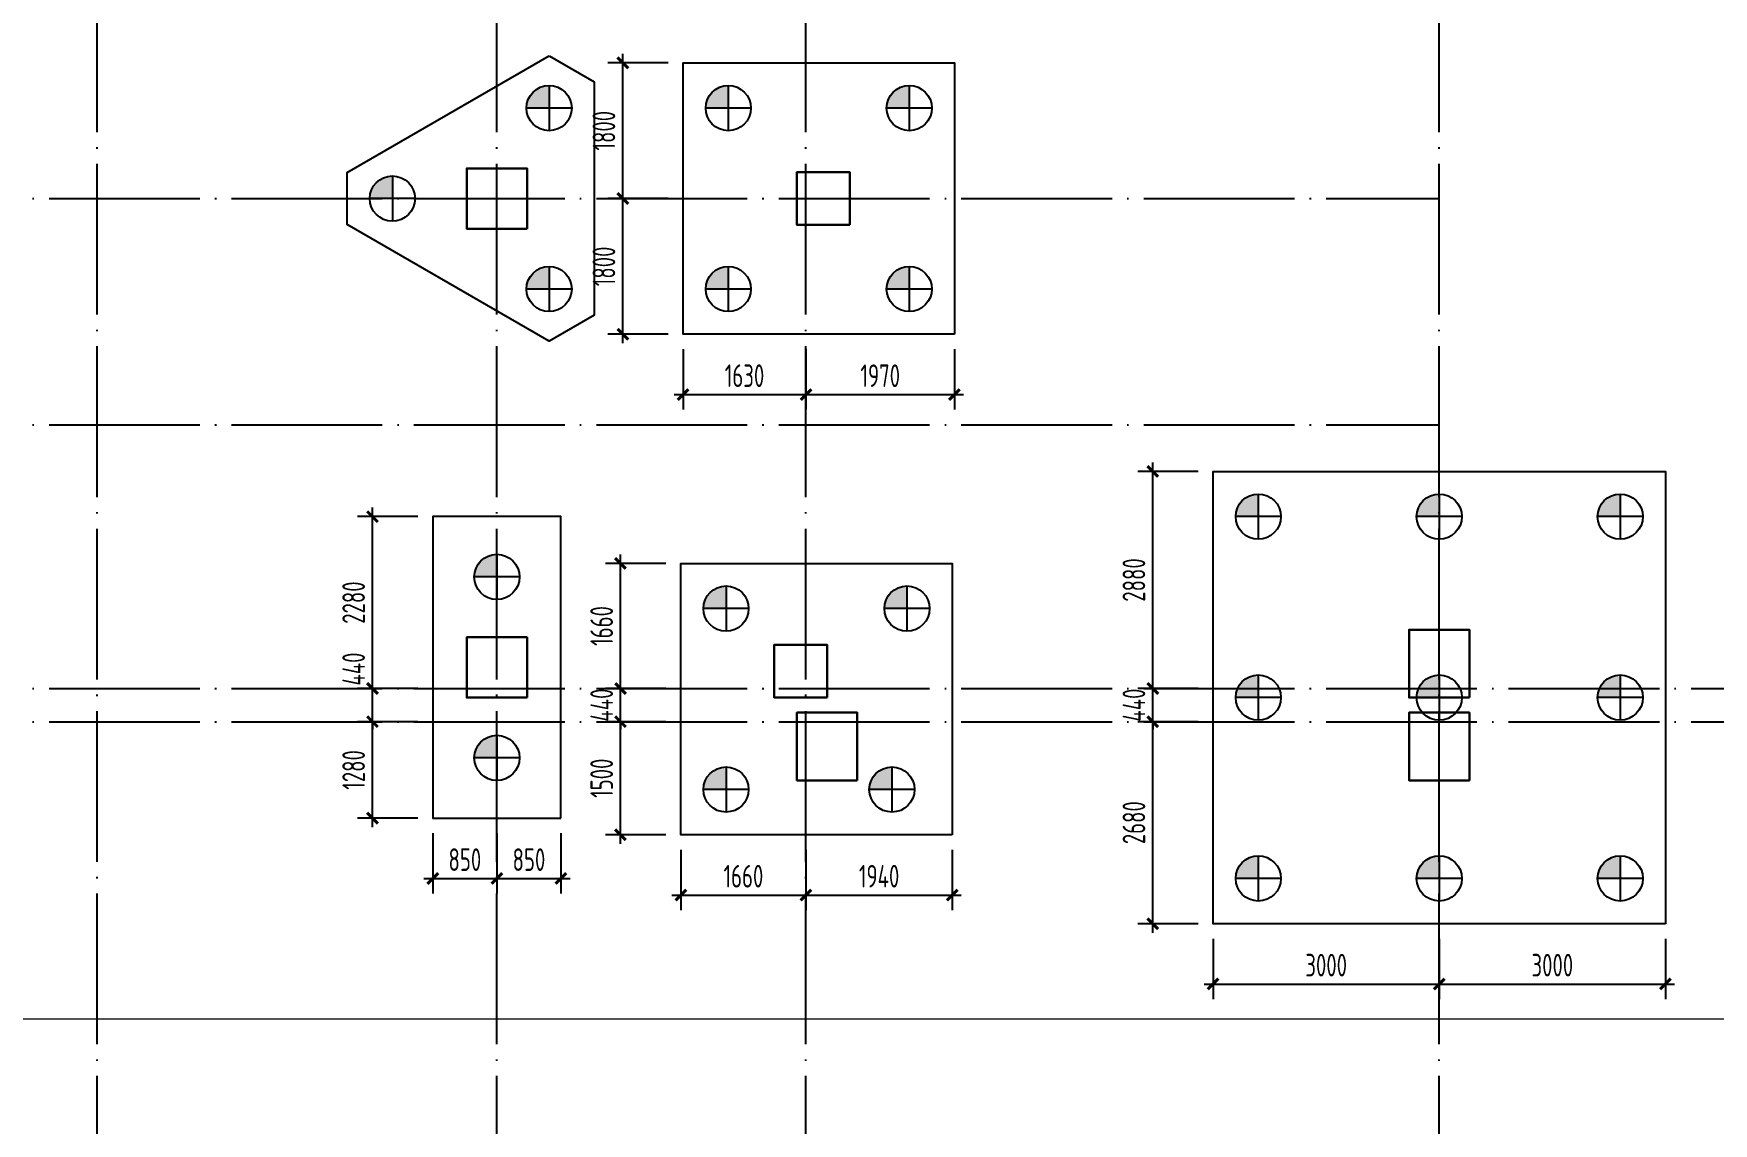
# Model space of a CAD drawing. Extents: x 2430613 to 2739493, y -1540945 to -971137.
# Drawn here: x 2471979 to 2494260, y -1265324 to -1250866 of the extents above; entities that cross this region are included whole.
import ezdxf

# ---------------------------------------------------------------- set-up
doc = ezdxf.new("R2010")
doc.units = 0
doc.header["$LTSCALE"] = 1000
doc.header["$MEASUREMENT"] = 0
doc.header["$PDMODE"] = 3
doc.header["$PDSIZE"] = 50
doc.linetypes.add('DOTE', pattern=[2.42, 2, -0.2, 0.02, -0.2])
doc.layers.get('0').update_dxf_attribs({"linetype": 'CONTINUOUS'})
doc.layers.get('DEFPOINTS').update_dxf_attribs({"linetype": 'CONTINUOUS'})
doc.layers.add('0S-柱-线', color=50, linetype='CONTINUOUS', lineweight=30)
doc.layers.add('0S-草图', color=9, linetype='CONTINUOUS', lineweight=20, plot=False)
for name, color, linetype in [('600直径桩', 4, 'CONTINUOUS'), ('COLU_DIM', 3, 'CONTINUOUS'), ('DOTE', 1, 'DOTE'), ('承台', 2, 'CONTINUOUS')]:
    doc.layers.add(name, color=color, linetype=linetype)
doc.styles.add('TSSD_Dimension', font='Tssdeng.shx', dxfattribs={"width": 0.7, "bigfont": 'hztxt.shx'})
doc.dimstyles.new('TSSD_100_100', dxfattribs={"dimtxt": 300, "dimasz": 100, "dimexe": 200, "dimexo": 200, "dimgap": 100, "dimtad": 1, "dimdec": 0, "dimzin": 0, "dimdsep": 46, "dimtxsty": 'TSSD_Dimension', "dimblk": 'ARCHTICK', "dimcen": 0, "dimdle": 120, "dimclrt": 7, "dimazin": 0, "dimtfac": 1, "dimtdec": 0, "dimtix": 1, "dimtmove": 2, "dimatfit": 0, "dimldrblk": 'ARCHTICK', "dimfxl": 1, "dimtolj": 1, "dimtzin": 0, "dimarcsym": 0})

# ---------------------------------------------------------------- blocks, each defined once
blk = doc.blocks.new('_ArchTick')
at = {"color": 0, "linetype": 'ByBlock', "const_width": 0.4}
blk.add_lwpolyline([(-0.71, -0.71), (0.71, 0.71)], dxfattribs=at)
blk = doc.blocks.new('*D2142')
at = {"layer": 'COLU_DIM', "color": 0, "lineweight": -2, "transparency": 16777216}
for p, q in [((2480564, -1261695), (2480564, -1262495)), ((2482224, -1261695), (2482224, -1262495)), ((2480444, -1262295), (2482344, -1262295))]:
    blk.add_line(p, q, dxfattribs=at)
at = {"layer": 'DEFPOINTS', "color": 0, "transparency": 16777216}
for p in [(2480564, -1261495), (2482224, -1261495), (2482224, -1262295)]:
    blk.add_point(p, dxfattribs=at)
at = {"layer": 'COLU_DIM', "color": 0, "lineweight": -2, "transparency": 16777216, "xscale": 100, "yscale": 100, "zscale": 100, "rotation": 180}
blk.add_blockref('_ArchTick', (2480564, -1262295), dxfattribs=at)
at = {"layer": 'COLU_DIM', "color": 0, "lineweight": -2, "transparency": 16777216, "xscale": 100, "yscale": 100, "zscale": 100}
blk.add_blockref('_ArchTick', (2482224, -1262295), dxfattribs=at)
at = {"layer": 'COLU_DIM', "color": 7, "transparency": 16777216, "insert": (2481394, -1262045), "char_height": 300, "attachment_point": 5, "style": 'TSSD_Dimension'}
blk.add_mtext('\\A1;1660', dxfattribs=at)
blk = doc.blocks.new('*D2143')
at = {"layer": 'COLU_DIM', "color": 0, "lineweight": -2, "transparency": 16777216}
for p, q in [((2482224, -1261695), (2482224, -1262495)), ((2484164, -1261695), (2484164, -1262495)), ((2482104, -1262295), (2484284, -1262295))]:
    blk.add_line(p, q, dxfattribs=at)
at = {"layer": 'DEFPOINTS', "color": 0, "transparency": 16777216}
for p in [(2482224, -1261495), (2484164, -1261495), (2484164, -1262295)]:
    blk.add_point(p, dxfattribs=at)
at = {"layer": 'COLU_DIM', "color": 0, "lineweight": -2, "transparency": 16777216, "xscale": 100, "yscale": 100, "zscale": 100, "rotation": 180}
blk.add_blockref('_ArchTick', (2482224, -1262295), dxfattribs=at)
at = {"layer": 'COLU_DIM', "color": 0, "lineweight": -2, "transparency": 16777216, "xscale": 100, "yscale": 100, "zscale": 100}
blk.add_blockref('_ArchTick', (2484164, -1262295), dxfattribs=at)
at = {"layer": 'COLU_DIM', "color": 7, "transparency": 16777216, "insert": (2483194, -1262045), "char_height": 300, "attachment_point": 5, "style": 'TSSD_Dimension'}
blk.add_mtext('\\A1;1940', dxfattribs=at)
blk = doc.blocks.new('*D2144')
at = {"layer": 'COLU_DIM', "color": 0, "lineweight": -2, "transparency": 16777216}
for p, q in [((2480364, -1259995), (2479564, -1259995)), ((2479764, -1261615), (2479764, -1259875)), ((2480364, -1261495), (2479564, -1261495))]:
    blk.add_line(p, q, dxfattribs=at)
at = {"layer": 'DEFPOINTS', "color": 0, "transparency": 16777216}
for p in [(2479764, -1259995), (2480564, -1259995), (2480564, -1261495)]:
    blk.add_point(p, dxfattribs=at)
at = {"layer": 'COLU_DIM', "color": 0, "lineweight": -2, "transparency": 16777216, "xscale": 100, "yscale": 100, "zscale": 100}
for p, rotation in [((2479764, -1259995), 90), ((2479764, -1261495), 270)]:
    blk.add_blockref('_ArchTick', p, dxfattribs=dict(at, rotation=rotation))
at = {"layer": 'COLU_DIM', "color": 7, "transparency": 16777216, "insert": (2479514, -1260745), "char_height": 300, "attachment_point": 5, "rotation": 90, "style": 'TSSD_Dimension'}
blk.add_mtext('\\A1;1500', dxfattribs=at)
blk = doc.blocks.new('*D2145')
at = {"layer": 'COLU_DIM', "color": 0, "lineweight": -2, "transparency": 16777216}
for p, q in [((2480364, -1259555), (2479564, -1259555)), ((2479764, -1259555), (2479764, -1259455)), ((2479764, -1259995), (2479764, -1259555)), ((2480364, -1259995), (2479564, -1259995)), ((2479764, -1259995), (2479764, -1260095))]:
    blk.add_line(p, q, dxfattribs=at)
at = {"layer": 'DEFPOINTS', "color": 0, "transparency": 16777216}
for p in [(2479764, -1259555), (2480564, -1259555), (2480564, -1259995)]:
    blk.add_point(p, dxfattribs=at)
at = {"layer": 'COLU_DIM', "color": 0, "lineweight": -2, "transparency": 16777216, "xscale": 100, "yscale": 100, "zscale": 100}
for p, rotation in [((2479764, -1259555), 270), ((2479764, -1259995), 90)]:
    blk.add_blockref('_ArchTick', p, dxfattribs=dict(at, rotation=rotation))
at = {"layer": 'COLU_DIM', "color": 7, "transparency": 16777216, "insert": (2479514, -1259775), "char_height": 300, "attachment_point": 5, "rotation": 90, "style": 'TSSD_Dimension'}
blk.add_mtext('\\A1;440', dxfattribs=at)
blk = doc.blocks.new('*D2146')
at = {"layer": 'COLU_DIM', "color": 0, "lineweight": -2, "transparency": 16777216}
for p, q in [((2479764, -1259675), (2479764, -1257775)), ((2480364, -1257895), (2479564, -1257895)), ((2480364, -1259555), (2479564, -1259555))]:
    blk.add_line(p, q, dxfattribs=at)
at = {"layer": 'DEFPOINTS', "color": 0, "transparency": 16777216}
for p in [(2479764, -1257895), (2480564, -1257895), (2480564, -1259555)]:
    blk.add_point(p, dxfattribs=at)
at = {"layer": 'COLU_DIM', "color": 0, "lineweight": -2, "transparency": 16777216, "xscale": 100, "yscale": 100, "zscale": 100}
for p, rotation in [((2479764, -1257895), 90), ((2479764, -1259555), 270)]:
    blk.add_blockref('_ArchTick', p, dxfattribs=dict(at, rotation=rotation))
at = {"layer": 'COLU_DIM', "color": 7, "transparency": 16777216, "insert": (2479514, -1258725), "char_height": 300, "attachment_point": 5, "rotation": 90, "style": 'TSSD_Dimension'}
blk.add_mtext('\\A1;1660', dxfattribs=at)
blk = doc.blocks.new('*D2215')
at = {"layer": 'COLU_DIM', "color": 0, "lineweight": -2, "transparency": 16777216}
for p, q in [((2480594, -1255055), (2480594, -1255855)), ((2482224, -1255055), (2482224, -1255855)), ((2480474, -1255655), (2482344, -1255655))]:
    blk.add_line(p, q, dxfattribs=at)
at = {"layer": 'DEFPOINTS', "color": 0, "transparency": 16777216}
for p in [(2480594, -1254855), (2482224, -1254855), (2482224, -1255655)]:
    blk.add_point(p, dxfattribs=at)
at = {"layer": 'COLU_DIM', "color": 0, "lineweight": -2, "transparency": 16777216, "xscale": 100, "yscale": 100, "zscale": 100, "rotation": 180}
blk.add_blockref('_ArchTick', (2480594, -1255655), dxfattribs=at)
at = {"layer": 'COLU_DIM', "color": 0, "lineweight": -2, "transparency": 16777216, "xscale": 100, "yscale": 100, "zscale": 100}
blk.add_blockref('_ArchTick', (2482224, -1255655), dxfattribs=at)
at = {"layer": 'COLU_DIM', "color": 7, "transparency": 16777216, "insert": (2481409, -1255405), "char_height": 300, "attachment_point": 5, "style": 'TSSD_Dimension'}
blk.add_mtext('\\A1;1630', dxfattribs=at)
blk = doc.blocks.new('*D2216')
at = {"layer": 'COLU_DIM', "color": 0, "lineweight": -2, "transparency": 16777216}
for p, q in [((2482224, -1255055), (2482224, -1255855)), ((2484194, -1255055), (2484194, -1255855)), ((2482104, -1255655), (2484314, -1255655))]:
    blk.add_line(p, q, dxfattribs=at)
at = {"layer": 'DEFPOINTS', "color": 0, "transparency": 16777216}
for p in [(2482224, -1254855), (2484194, -1254855), (2484194, -1255655)]:
    blk.add_point(p, dxfattribs=at)
at = {"layer": 'COLU_DIM', "color": 0, "lineweight": -2, "transparency": 16777216, "xscale": 100, "yscale": 100, "zscale": 100, "rotation": 180}
blk.add_blockref('_ArchTick', (2482224, -1255655), dxfattribs=at)
at = {"layer": 'COLU_DIM', "color": 0, "lineweight": -2, "transparency": 16777216, "xscale": 100, "yscale": 100, "zscale": 100}
blk.add_blockref('_ArchTick', (2484194, -1255655), dxfattribs=at)
at = {"layer": 'COLU_DIM', "color": 7, "transparency": 16777216, "insert": (2483209, -1255405), "char_height": 300, "attachment_point": 5, "style": 'TSSD_Dimension'}
blk.add_mtext('\\A1;1970', dxfattribs=at)
blk = doc.blocks.new('*D2217')
at = {"layer": 'COLU_DIM', "color": 0, "lineweight": -2, "transparency": 16777216}
for p, q in [((2480394, -1253055), (2479594, -1253055)), ((2479794, -1254975), (2479794, -1252935)), ((2480394, -1254855), (2479594, -1254855))]:
    blk.add_line(p, q, dxfattribs=at)
at = {"layer": 'DEFPOINTS', "color": 0, "transparency": 16777216}
for p in [(2479794, -1253055), (2480594, -1253055), (2480594, -1254855)]:
    blk.add_point(p, dxfattribs=at)
at = {"layer": 'COLU_DIM', "color": 0, "lineweight": -2, "transparency": 16777216, "xscale": 100, "yscale": 100, "zscale": 100}
for p, rotation in [((2479794, -1253055), 90), ((2479794, -1254855), 270)]:
    blk.add_blockref('_ArchTick', p, dxfattribs=dict(at, rotation=rotation))
at = {"layer": 'COLU_DIM', "color": 7, "transparency": 16777216, "insert": (2479544, -1253955), "char_height": 300, "attachment_point": 5, "rotation": 90, "style": 'TSSD_Dimension'}
blk.add_mtext('\\A1;1800', dxfattribs=at)
blk = doc.blocks.new('*D2218')
at = {"layer": 'COLU_DIM', "color": 0, "lineweight": -2, "transparency": 16777216}
for p, q in [((2480394, -1251255), (2479594, -1251255)), ((2479794, -1253175), (2479794, -1251135)), ((2480394, -1253055), (2479594, -1253055))]:
    blk.add_line(p, q, dxfattribs=at)
at = {"layer": 'DEFPOINTS', "color": 0, "transparency": 16777216}
for p in [(2479794, -1251255), (2480594, -1251255), (2480594, -1253055)]:
    blk.add_point(p, dxfattribs=at)
at = {"layer": 'COLU_DIM', "color": 0, "lineweight": -2, "transparency": 16777216, "xscale": 100, "yscale": 100, "zscale": 100}
for p, rotation in [((2479794, -1251255), 90), ((2479794, -1253055), 270)]:
    blk.add_blockref('_ArchTick', p, dxfattribs=dict(at, rotation=rotation))
at = {"layer": 'COLU_DIM', "color": 7, "transparency": 16777216, "insert": (2479544, -1252155), "char_height": 300, "attachment_point": 5, "rotation": 90, "style": 'TSSD_Dimension'}
blk.add_mtext('\\A1;1800', dxfattribs=at)
blk = doc.blocks.new('*D2219')
at = {"layer": 'COLU_DIM', "color": 0, "lineweight": -2, "transparency": 16777216}
for p, q in [((2487624, -1262875), (2487624, -1263675)), ((2490624, -1262875), (2490624, -1263675)), ((2487504, -1263475), (2490744, -1263475))]:
    blk.add_line(p, q, dxfattribs=at)
at = {"layer": 'DEFPOINTS', "color": 0, "transparency": 16777216}
for p in [(2487624, -1262675), (2490624, -1262675), (2490624, -1263475)]:
    blk.add_point(p, dxfattribs=at)
at = {"layer": 'COLU_DIM', "color": 0, "lineweight": -2, "transparency": 16777216, "xscale": 100, "yscale": 100, "zscale": 100, "rotation": 180}
blk.add_blockref('_ArchTick', (2487624, -1263475), dxfattribs=at)
at = {"layer": 'COLU_DIM', "color": 0, "lineweight": -2, "transparency": 16777216, "xscale": 100, "yscale": 100, "zscale": 100}
blk.add_blockref('_ArchTick', (2490624, -1263475), dxfattribs=at)
at = {"layer": 'COLU_DIM', "color": 7, "transparency": 16777216, "insert": (2489124, -1263225), "char_height": 300, "attachment_point": 5, "style": 'TSSD_Dimension'}
blk.add_mtext('\\A1;3000', dxfattribs=at)
blk = doc.blocks.new('*D2220')
at = {"layer": 'COLU_DIM', "color": 0, "lineweight": -2, "transparency": 16777216}
for p, q in [((2490624, -1262875), (2490624, -1263675)), ((2493624, -1262875), (2493624, -1263675)), ((2490504, -1263475), (2493744, -1263475))]:
    blk.add_line(p, q, dxfattribs=at)
at = {"layer": 'DEFPOINTS', "color": 0, "transparency": 16777216}
for p in [(2490624, -1262675), (2493624, -1262675), (2493624, -1263475)]:
    blk.add_point(p, dxfattribs=at)
at = {"layer": 'COLU_DIM', "color": 0, "lineweight": -2, "transparency": 16777216, "xscale": 100, "yscale": 100, "zscale": 100, "rotation": 180}
blk.add_blockref('_ArchTick', (2490624, -1263475), dxfattribs=at)
at = {"layer": 'COLU_DIM', "color": 0, "lineweight": -2, "transparency": 16777216, "xscale": 100, "yscale": 100, "zscale": 100}
blk.add_blockref('_ArchTick', (2493624, -1263475), dxfattribs=at)
at = {"layer": 'COLU_DIM', "color": 7, "transparency": 16777216, "insert": (2492124, -1263225), "char_height": 300, "attachment_point": 5, "style": 'TSSD_Dimension'}
blk.add_mtext('\\A1;3000', dxfattribs=at)
blk = doc.blocks.new('*D2221')
at = {"layer": 'COLU_DIM', "color": 0, "lineweight": -2, "transparency": 16777216}
for p, q in [((2487424, -1259995), (2486624, -1259995)), ((2486824, -1262795), (2486824, -1259875)), ((2487424, -1262675), (2486624, -1262675))]:
    blk.add_line(p, q, dxfattribs=at)
at = {"layer": 'DEFPOINTS', "color": 0, "transparency": 16777216}
for p in [(2486824, -1259995), (2487624, -1259995), (2487624, -1262675)]:
    blk.add_point(p, dxfattribs=at)
at = {"layer": 'COLU_DIM', "color": 0, "lineweight": -2, "transparency": 16777216, "xscale": 100, "yscale": 100, "zscale": 100}
for p, rotation in [((2486824, -1259995), 90), ((2486824, -1262675), 270)]:
    blk.add_blockref('_ArchTick', p, dxfattribs=dict(at, rotation=rotation))
at = {"layer": 'COLU_DIM', "color": 7, "transparency": 16777216, "insert": (2486574, -1261335), "char_height": 300, "attachment_point": 5, "rotation": 90, "style": 'TSSD_Dimension'}
blk.add_mtext('\\A1;2680', dxfattribs=at)
blk = doc.blocks.new('*D2222')
at = {"layer": 'COLU_DIM', "color": 0, "lineweight": -2, "transparency": 16777216}
for p, q in [((2487424, -1259555), (2486624, -1259555)), ((2486824, -1259555), (2486824, -1259455)), ((2486824, -1259995), (2486824, -1259555)), ((2487424, -1259995), (2486624, -1259995)), ((2486824, -1259995), (2486824, -1260095))]:
    blk.add_line(p, q, dxfattribs=at)
at = {"layer": 'DEFPOINTS', "color": 0, "transparency": 16777216}
for p in [(2486824, -1259555), (2487624, -1259555), (2487624, -1259995)]:
    blk.add_point(p, dxfattribs=at)
at = {"layer": 'COLU_DIM', "color": 0, "lineweight": -2, "transparency": 16777216, "xscale": 100, "yscale": 100, "zscale": 100}
for p, rotation in [((2486824, -1259555), 270), ((2486824, -1259995), 90)]:
    blk.add_blockref('_ArchTick', p, dxfattribs=dict(at, rotation=rotation))
at = {"layer": 'COLU_DIM', "color": 7, "transparency": 16777216, "insert": (2486574, -1259775), "char_height": 300, "attachment_point": 5, "rotation": 90, "style": 'TSSD_Dimension'}
blk.add_mtext('\\A1;440', dxfattribs=at)
blk = doc.blocks.new('*D2223')
at = {"layer": 'COLU_DIM', "color": 0, "lineweight": -2, "transparency": 16777216}
for p, q in [((2486824, -1259675), (2486824, -1256555)), ((2487424, -1256675), (2486624, -1256675)), ((2487424, -1259555), (2486624, -1259555))]:
    blk.add_line(p, q, dxfattribs=at)
at = {"layer": 'DEFPOINTS', "color": 0, "transparency": 16777216}
for p in [(2486824, -1256675), (2487624, -1256675), (2487624, -1259555)]:
    blk.add_point(p, dxfattribs=at)
at = {"layer": 'COLU_DIM', "color": 0, "lineweight": -2, "transparency": 16777216, "xscale": 100, "yscale": 100, "zscale": 100}
for p, rotation in [((2486824, -1256675), 90), ((2486824, -1259555), 270)]:
    blk.add_blockref('_ArchTick', p, dxfattribs=dict(at, rotation=rotation))
at = {"layer": 'COLU_DIM', "color": 7, "transparency": 16777216, "insert": (2486574, -1258115), "char_height": 300, "attachment_point": 5, "rotation": 90, "style": 'TSSD_Dimension'}
blk.add_mtext('\\A1;2880', dxfattribs=at)
blk = doc.blocks.new('*D2237')
at = {"layer": 'COLU_DIM', "color": 0, "lineweight": -2, "transparency": 16777216}
for p, q in [((2477274, -1261475), (2477274, -1262275)), ((2478124, -1261475), (2478124, -1262275)), ((2477154, -1262075), (2478244, -1262075))]:
    blk.add_line(p, q, dxfattribs=at)
at = {"layer": 'DEFPOINTS', "color": 0, "transparency": 16777216}
for p in [(2477274, -1261275), (2478124, -1261275), (2478124, -1262075)]:
    blk.add_point(p, dxfattribs=at)
at = {"layer": 'COLU_DIM', "color": 0, "lineweight": -2, "transparency": 16777216, "xscale": 100, "yscale": 100, "zscale": 100, "rotation": 180}
blk.add_blockref('_ArchTick', (2477274, -1262075), dxfattribs=at)
at = {"layer": 'COLU_DIM', "color": 0, "lineweight": -2, "transparency": 16777216, "xscale": 100, "yscale": 100, "zscale": 100}
blk.add_blockref('_ArchTick', (2478124, -1262075), dxfattribs=at)
at = {"layer": 'COLU_DIM', "color": 7, "transparency": 16777216, "insert": (2477699, -1261825), "char_height": 300, "attachment_point": 5, "style": 'TSSD_Dimension'}
blk.add_mtext('\\A1;850', dxfattribs=at)
blk = doc.blocks.new('*D2238')
at = {"layer": 'COLU_DIM', "color": 0, "lineweight": -2, "transparency": 16777216}
for p, q in [((2478124, -1261475), (2478124, -1262275)), ((2478974, -1261475), (2478974, -1262275)), ((2478004, -1262075), (2479094, -1262075))]:
    blk.add_line(p, q, dxfattribs=at)
at = {"layer": 'DEFPOINTS', "color": 0, "transparency": 16777216}
for p in [(2478124, -1261275), (2478974, -1261275), (2478974, -1262075)]:
    blk.add_point(p, dxfattribs=at)
at = {"layer": 'COLU_DIM', "color": 0, "lineweight": -2, "transparency": 16777216, "xscale": 100, "yscale": 100, "zscale": 100, "rotation": 180}
blk.add_blockref('_ArchTick', (2478124, -1262075), dxfattribs=at)
at = {"layer": 'COLU_DIM', "color": 0, "lineweight": -2, "transparency": 16777216, "xscale": 100, "yscale": 100, "zscale": 100}
blk.add_blockref('_ArchTick', (2478974, -1262075), dxfattribs=at)
at = {"layer": 'COLU_DIM', "color": 7, "transparency": 16777216, "insert": (2478549, -1261825), "char_height": 300, "attachment_point": 5, "style": 'TSSD_Dimension'}
blk.add_mtext('\\A1;850', dxfattribs=at)
blk = doc.blocks.new('*D2239')
at = {"layer": 'COLU_DIM', "color": 0, "lineweight": -2, "transparency": 16777216}
for p, q in [((2477074, -1259995), (2476274, -1259995)), ((2476474, -1261395), (2476474, -1259875)), ((2477074, -1261275), (2476274, -1261275))]:
    blk.add_line(p, q, dxfattribs=at)
at = {"layer": 'DEFPOINTS', "color": 0, "transparency": 16777216}
for p in [(2476474, -1259995), (2477274, -1259995), (2477274, -1261275)]:
    blk.add_point(p, dxfattribs=at)
at = {"layer": 'COLU_DIM', "color": 0, "lineweight": -2, "transparency": 16777216, "xscale": 100, "yscale": 100, "zscale": 100}
for p, rotation in [((2476474, -1259995), 90), ((2476474, -1261275), 270)]:
    blk.add_blockref('_ArchTick', p, dxfattribs=dict(at, rotation=rotation))
at = {"layer": 'COLU_DIM', "color": 7, "transparency": 16777216, "insert": (2476224, -1260635), "char_height": 300, "attachment_point": 5, "rotation": 90, "style": 'TSSD_Dimension'}
blk.add_mtext('\\A1;1280', dxfattribs=at)
blk = doc.blocks.new('*D2240')
at = {"layer": 'COLU_DIM', "color": 0, "lineweight": -2, "transparency": 16777216}
for p, q in [((2477074, -1259555), (2476274, -1259555)), ((2476474, -1259555), (2476474, -1259455)), ((2476474, -1259995), (2476474, -1259555)), ((2477074, -1259995), (2476274, -1259995)), ((2476474, -1259995), (2476474, -1260095))]:
    blk.add_line(p, q, dxfattribs=at)
at = {"layer": 'DEFPOINTS', "color": 0, "transparency": 16777216}
for p in [(2476474, -1259555), (2477274, -1259555), (2477274, -1259995)]:
    blk.add_point(p, dxfattribs=at)
at = {"layer": 'COLU_DIM', "color": 0, "lineweight": -2, "transparency": 16777216, "xscale": 100, "yscale": 100, "zscale": 100}
for p, rotation in [((2476474, -1259555), 270), ((2476474, -1259995), 90)]:
    blk.add_blockref('_ArchTick', p, dxfattribs=dict(at, rotation=rotation))
at = {"layer": 'COLU_DIM', "color": 7, "transparency": 16777216, "insert": (2476224, -1259297), "char_height": 300, "attachment_point": 5, "rotation": 90, "style": 'TSSD_Dimension'}
blk.add_mtext('\\A1;440', dxfattribs=at)
blk = doc.blocks.new('*D2241')
at = {"layer": 'COLU_DIM', "color": 0, "lineweight": -2, "transparency": 16777216}
for p, q in [((2477074, -1257275), (2476274, -1257275)), ((2476474, -1259675), (2476474, -1257155)), ((2477074, -1259555), (2476274, -1259555))]:
    blk.add_line(p, q, dxfattribs=at)
at = {"layer": 'DEFPOINTS', "color": 0, "transparency": 16777216}
for p in [(2476474, -1257275), (2477274, -1257275), (2477274, -1259555)]:
    blk.add_point(p, dxfattribs=at)
at = {"layer": 'COLU_DIM', "color": 0, "lineweight": -2, "transparency": 16777216, "xscale": 100, "yscale": 100, "zscale": 100}
for p, rotation in [((2476474, -1257275), 90), ((2476474, -1259555), 270)]:
    blk.add_blockref('_ArchTick', p, dxfattribs=dict(at, rotation=rotation))
at = {"layer": 'COLU_DIM', "color": 7, "transparency": 16777216, "insert": (2476224, -1258415), "char_height": 300, "attachment_point": 5, "rotation": 90, "style": 'TSSD_Dimension'}
blk.add_mtext('\\A1;2280', dxfattribs=at)

msp = doc.modelspace()

# ---------------------------------------------------------------- hatches: boundary and pattern name
at = {"layer": '600直径桩'}
h = msp.add_hatch(color=251, dxfattribs=at)
h.dxf.hatch_style = 1
h.paths.add_polyline_path([(2478816.464, -1251554.728, 0.414213562), (2478516.464, -1251854.728), (2478816.464, -1251854.728)])
h = msp.add_hatch(color=251, dxfattribs=at)
h.dxf.hatch_style = 1
h.paths.add_polyline_path([(2481193.612, -1251554.746, 0.414213562), (2480893.612, -1251854.746), (2481193.612, -1251854.746)])
h = msp.add_hatch(color=251, dxfattribs=at)
h.dxf.hatch_style = 1
h.paths.add_polyline_path([(2483593.612, -1251554.746, 0.414213562), (2483293.612, -1251854.746), (2483593.612, -1251854.746)])
h = msp.add_hatch(color=251, dxfattribs=at)
h.dxf.hatch_style = 1
h.paths.add_polyline_path([(2476738.003, -1252754.728, 0.414213562), (2476438.003, -1253054.728), (2476738.003, -1253054.728)])
h = msp.add_hatch(color=251, dxfattribs=at)
h.dxf.hatch_style = 1
h.paths.add_polyline_path([(2478816.464, -1253954.728, 0.414213562), (2478516.464, -1254254.728), (2478816.464, -1254254.728)])
h = msp.add_hatch(color=251, dxfattribs=at)
h.dxf.hatch_style = 1
h.paths.add_polyline_path([(2481193.612, -1253954.746, 0.414213562), (2480893.612, -1254254.746), (2481193.612, -1254254.746)])
h = msp.add_hatch(color=251, dxfattribs=at)
h.dxf.hatch_style = 1
h.paths.add_polyline_path([(2483593.612, -1253954.746, 0.414213562), (2483293.612, -1254254.746), (2483593.612, -1254254.746)])
h = msp.add_hatch(color=251, dxfattribs=at)
h.dxf.hatch_style = 1
h.paths.add_polyline_path([(2488223.644, -1256974.728, 0.414213562), (2487923.644, -1257274.728), (2488223.644, -1257274.728)])
h = msp.add_hatch(color=251, dxfattribs=at)
h.dxf.hatch_style = 1
h.paths.add_polyline_path([(2490623.644, -1256974.728, 0.414213562), (2490323.644, -1257274.728), (2490623.644, -1257274.728)])
h = msp.add_hatch(color=251, dxfattribs=at)
h.dxf.hatch_style = 1
h.paths.add_polyline_path([(2493023.644, -1256974.728, 0.414213562), (2492723.644, -1257274.728), (2493023.644, -1257274.728)])
h = msp.add_hatch(color=251, dxfattribs=at)
h.dxf.hatch_style = 1
h.paths.add_polyline_path([(2478123.644, -1257774.72, 0.414213562), (2477823.644, -1258074.72), (2478123.644, -1258074.72)])
h = msp.add_hatch(color=251, dxfattribs=at)
h.dxf.hatch_style = 1
h.paths.add_polyline_path([(2481163.612, -1258194.746, 0.414213562), (2480863.612, -1258494.746), (2481163.612, -1258494.746)])
h = msp.add_hatch(color=251, dxfattribs=at)
h.dxf.hatch_style = 1
h.paths.add_polyline_path([(2483563.612, -1258194.746, 0.414213562), (2483263.612, -1258494.746), (2483563.612, -1258494.746)])
h = msp.add_hatch(color=251, dxfattribs=at)
h.dxf.hatch_style = 1
h.paths.add_polyline_path([(2488223.644, -1259374.728, 0.414213562), (2487923.644, -1259674.728), (2488223.644, -1259674.728)])
h = msp.add_hatch(color=251, dxfattribs=at)
h.dxf.hatch_style = 1
h.paths.add_polyline_path([(2490623.644, -1259374.728, 0.414213562), (2490323.644, -1259674.728), (2490623.644, -1259674.728)])
h = msp.add_hatch(color=251, dxfattribs=at)
h.dxf.hatch_style = 1
h.paths.add_polyline_path([(2493023.644, -1259374.728, 0.414213562), (2492723.644, -1259674.728), (2493023.644, -1259674.728)])
h = msp.add_hatch(color=251, dxfattribs=at)
h.dxf.hatch_style = 1
h.paths.add_polyline_path([(2478123.644, -1260174.72, 0.414213562), (2477823.644, -1260474.72), (2478123.644, -1260474.72)])
h = msp.add_hatch(color=251, dxfattribs=at)
h.dxf.hatch_style = 1
h.paths.add_polyline_path([(2481163.612, -1260594.746, 0.414213562), (2480863.612, -1260894.746), (2481163.612, -1260894.746)])
h = msp.add_hatch(color=251, dxfattribs=at)
h.dxf.hatch_style = 1
h.paths.add_polyline_path([(2483363.612, -1260594.746, 0.414213562), (2483063.612, -1260894.746), (2483363.612, -1260894.746)])
h = msp.add_hatch(color=251, dxfattribs=at)
h.dxf.hatch_style = 1
h.paths.add_polyline_path([(2488223.644, -1261774.728, 0.414213562), (2487923.644, -1262074.728), (2488223.644, -1262074.728)])
h = msp.add_hatch(color=251, dxfattribs=at)
h.dxf.hatch_style = 1
h.paths.add_polyline_path([(2490623.644, -1261774.728, 0.414213562), (2490323.644, -1262074.728), (2490623.644, -1262074.728)])
h = msp.add_hatch(color=251, dxfattribs=at)
h.dxf.hatch_style = 1
h.paths.add_polyline_path([(2493023.644, -1261774.728, 0.414213562), (2492723.644, -1262074.728), (2493023.644, -1262074.728)])

# ---------------------------------------------------------------- linework, layer by layer
at = {"layer": '0S-柱-线'}
for points in [[(2478523.644, -1253454.728), (2478523.644, -1252654.728), (2477723.644, -1252654.728), (2477723.644, -1253454.728)], [(2482803.644, -1253404.728), (2482803.644, -1252704.728), (2482103.644, -1252704.728), (2482103.644, -1253404.728)], [(2478523.644, -1259674.728), (2478523.644, -1258874.728), (2477723.644, -1258874.728), (2477723.644, -1259674.728)], [(2491023.644, -1259674.728), (2491023.644, -1258774.728), (2490223.644, -1258774.728), (2490223.644, -1259674.728)], [(2482503.644, -1259674.728), (2482503.644, -1258974.728), (2481803.644, -1258974.728), (2481803.644, -1259674.728)], [(2482903.644, -1260774.728), (2482903.644, -1259874.728), (2482103.644, -1259874.728), (2482103.644, -1260774.728)], [(2491023.644, -1260774.728), (2491023.644, -1259874.728), (2490223.644, -1259874.728), (2490223.644, -1260774.728)]]:
    msp.add_lwpolyline(points, close=True, dxfattribs=at)
at = {"layer": '0S-草图'}
msp.add_lwpolyline([(2449697.34, -1188939.5), (2586822.34, -1188939.5), (2586822.34, -1263939.5), (2449697.34, -1263939.5)], close=True, dxfattribs=at)
at = {"layer": '600直径桩', "color": 251}
for p, q in [((2478816.464, -1251554.728), (2478816.464, -1252154.728)), ((2481193.612, -1251554.746), (2481193.612, -1252154.746)), ((2483593.612, -1251554.746), (2483593.612, -1252154.746)), ((2479116.464, -1251854.728), (2478516.464, -1251854.728)), ((2481493.612, -1251854.746), (2480893.612, -1251854.746)), ((2483893.612, -1251854.746), (2483293.612, -1251854.746)), ((2476738.003, -1252754.728), (2476738.003, -1253354.728)), ((2477038.003, -1253054.728), (2476438.003, -1253054.728)), ((2478816.464, -1253954.728), (2478816.464, -1254554.728)), ((2481193.612, -1253954.746), (2481193.612, -1254554.746)), ((2483593.612, -1253954.746), (2483593.612, -1254554.746)), ((2479116.464, -1254254.728), (2478516.464, -1254254.728)), ((2481493.612, -1254254.746), (2480893.612, -1254254.746)), ((2483893.612, -1254254.746), (2483293.612, -1254254.746)), ((2488223.644, -1256974.728), (2488223.644, -1257574.728)), ((2490623.644, -1256974.728), (2490623.644, -1257574.728)), ((2493023.644, -1256974.728), (2493023.644, -1257574.728)), ((2488523.644, -1257274.728), (2487923.644, -1257274.728)), ((2490923.644, -1257274.728), (2490323.644, -1257274.728)), ((2493323.644, -1257274.728), (2492723.644, -1257274.728)), ((2478123.644, -1257774.72), (2478123.644, -1258374.72)), ((2478423.644, -1258074.72), (2477823.644, -1258074.72)), ((2481163.612, -1258194.746), (2481163.612, -1258794.746)), ((2483563.612, -1258194.746), (2483563.612, -1258794.746)), ((2481463.612, -1258494.746), (2480863.612, -1258494.746)), ((2483863.612, -1258494.746), (2483263.612, -1258494.746)), ((2488223.644, -1259374.728), (2488223.644, -1259974.728)), ((2490623.644, -1259374.728), (2490623.644, -1259974.728)), ((2493023.644, -1259374.728), (2493023.644, -1259974.728)), ((2488523.644, -1259674.728), (2487923.644, -1259674.728)), ((2490923.644, -1259674.728), (2490323.644, -1259674.728)), ((2493323.644, -1259674.728), (2492723.644, -1259674.728)), ((2478123.644, -1260174.72), (2478123.644, -1260774.72)), ((2478423.644, -1260474.72), (2477823.644, -1260474.72)), ((2481163.612, -1260594.746), (2481163.612, -1261194.746)), ((2483363.612, -1260594.746), (2483363.612, -1261194.746)), ((2481463.612, -1260894.746), (2480863.612, -1260894.746)), ((2483663.612, -1260894.746), (2483063.612, -1260894.746)), ((2488223.644, -1261774.728), (2488223.644, -1262374.728)), ((2490623.644, -1261774.728), (2490623.644, -1262374.728)), ((2493023.644, -1261774.728), (2493023.644, -1262374.728)), ((2488523.644, -1262074.728), (2487923.644, -1262074.728)), ((2490923.644, -1262074.728), (2490323.644, -1262074.728)), ((2493323.644, -1262074.728), (2492723.644, -1262074.728))]:
    msp.add_line(p, q, dxfattribs=at)
for centre in [(2478816.464, -1251854.728), (2481193.612, -1251854.746), (2483593.612, -1251854.746), (2476738.003, -1253054.728), (2478816.464, -1254254.728), (2481193.612, -1254254.746), (2483593.612, -1254254.746), (2488223.644, -1257274.728), (2490623.644, -1257274.728), (2493023.644, -1257274.728), (2478123.644, -1258074.72), (2481163.612, -1258494.746), (2483563.612, -1258494.746), (2488223.644, -1259674.728), (2490623.644, -1259674.728), (2493023.644, -1259674.728), (2478123.644, -1260474.72), (2481163.612, -1260894.746), (2483363.612, -1260894.746), (2488223.644, -1262074.728), (2490623.644, -1262074.728), (2493023.644, -1262074.728)]:
    msp.add_circle(centre, 300, dxfattribs=at)
at = {"layer": 'DOTE'}
for p, q in [((2472823.644, -1310254.728), (2472823.644, -1193054.728)), ((2478123.644, -1310254.728), (2478123.644, -1193054.728)), ((2482223.644, -1310254.728), (2482223.644, -1193054.728)), ((2490623.644, -1310254.728), (2490623.644, -1193054.728)), ((2462503.644, -1253054.728), (2490623.644, -1253054.728)), ((2462503.644, -1256054.728), (2490623.644, -1256054.728)), ((2462503.644, -1259554.728), (2570723.644, -1259554.728)), ((2462503.644, -1259994.728), (2570723.644, -1259994.728))]:
    msp.add_line(p, q, dxfattribs=at)
at = {"layer": '承台', "color": 2}
for points in [[(2478816.464, -1251161.908), (2479416.464, -1251508.318), (2479416.464, -1254601.138), (2478816.464, -1254947.549), (2476138.003, -1253401.138), (2476138.003, -1252708.318)], [(2484193.612, -1254854.746), (2480593.612, -1254854.746), (2480593.612, -1251254.746), (2484193.612, -1251254.746)], [(2493623.644, -1262674.728), (2487623.644, -1262674.728), (2487623.644, -1256674.728), (2493623.644, -1256674.728)], [(2478973.644, -1261274.72), (2478973.644, -1257274.72), (2477273.644, -1257274.72), (2477273.644, -1261274.72)], [(2484163.612, -1261494.746), (2480563.612, -1261494.746), (2480563.612, -1257894.746), (2484163.612, -1257894.746)]]:
    msp.add_lwpolyline(points, close=True, dxfattribs=at)

# ---------------------------------------------------------------- dimensions: what is measured, and where the dimension line sits
at = {"layer": 'COLU_DIM', "color": 3}
for base, p1, p2, picture, middle in [((2479793.612, -1251254.746), (2480593.612, -1253054.728), (2480593.612, -1251254.746), '*D2218', (2479543.612, -1252154.737)), ((2479793.612, -1253054.728), (2480593.612, -1254854.746), (2480593.612, -1253054.728), '*D2217', (2479543.612, -1253954.737)), ((2486823.644, -1256674.728), (2487623.644, -1259554.728), (2487623.644, -1256674.728), '*D2223', (2486573.644, -1258114.728)), ((2476473.644, -1257274.72), (2477273.644, -1259554.728), (2477273.644, -1257274.72), '*D2241', (2476223.644, -1258414.724)), ((2479763.612, -1257894.746), (2480563.612, -1259554.728), (2480563.612, -1257894.746), '*D2146', (2479513.612, -1258724.737)), ((2479763.612, -1259554.728), (2480563.612, -1259994.728), (2480563.612, -1259554.728), '*D2145', (2479513.612, -1259774.728)), ((2486823.644, -1259554.728), (2487623.644, -1259994.728), (2487623.644, -1259554.728), '*D2222', (2486573.644, -1259774.728)), ((2476473.644, -1259994.728), (2477273.644, -1261274.72), (2477273.644, -1259994.728), '*D2239', (2476223.644, -1260634.724)), ((2479763.612, -1259994.728), (2480563.612, -1261494.746), (2480563.612, -1259994.728), '*D2144', (2479513.612, -1260744.737)), ((2486823.644, -1259994.728), (2487623.644, -1262674.728), (2487623.644, -1259994.728), '*D2221', (2486573.644, -1261334.728))]:
    dim = msp.add_linear_dim(base=base, p1=p1, p2=p2, angle=90, dimstyle='TSSD_100_100', dxfattribs=at)
    dim.commit()
    dim.dimension.update_dxf_attribs({"geometry": picture, "text_midpoint": middle})
for base, p1, p2, picture, middle in [((2482223.644, -1255654.746), (2480593.612, -1254854.746), (2482223.644, -1254854.746), '*D2215', (2481408.628, -1255404.746)), ((2484193.612, -1255654.746), (2482223.644, -1254854.746), (2484193.612, -1254854.746), '*D2216', (2483208.628, -1255404.746)), ((2478123.644, -1262074.72), (2477273.644, -1261274.72), (2478123.644, -1261274.72), '*D2237', (2477698.644, -1261824.72)), ((2478973.644, -1262074.72), (2478123.644, -1261274.72), (2478973.644, -1261274.72), '*D2238', (2478548.644, -1261824.72)), ((2482223.644, -1262294.746), (2480563.612, -1261494.746), (2482223.644, -1261494.746), '*D2142', (2481393.628, -1262044.746)), ((2484163.612, -1262294.746), (2482223.644, -1261494.746), (2484163.612, -1261494.746), '*D2143', (2483193.628, -1262044.746)), ((2490623.644, -1263474.728), (2487623.644, -1262674.728), (2490623.644, -1262674.728), '*D2219', (2489123.644, -1263224.728)), ((2493623.644, -1263474.728), (2490623.644, -1262674.728), (2493623.644, -1262674.728), '*D2220', (2492123.644, -1263224.728))]:
    dim = msp.add_linear_dim(base=base, p1=p1, p2=p2, dimstyle='TSSD_100_100', dxfattribs=at)
    dim.commit()
    dim.dimension.update_dxf_attribs({"geometry": picture, "text_midpoint": middle})
dim = msp.add_linear_dim(base=(2476473.644, -1259554.728), p1=(2477273.644, -1259994.728), p2=(2477273.644, -1259554.728), angle=90, dimstyle='TSSD_100_100', dxfattribs=at)
dim.commit()
dim.dimension.update_dxf_attribs({"geometry": '*D2240', "text_midpoint": (2476223.644, -1259296.651), "dimtype": 128})

doc.saveas('drawing.dxf')
